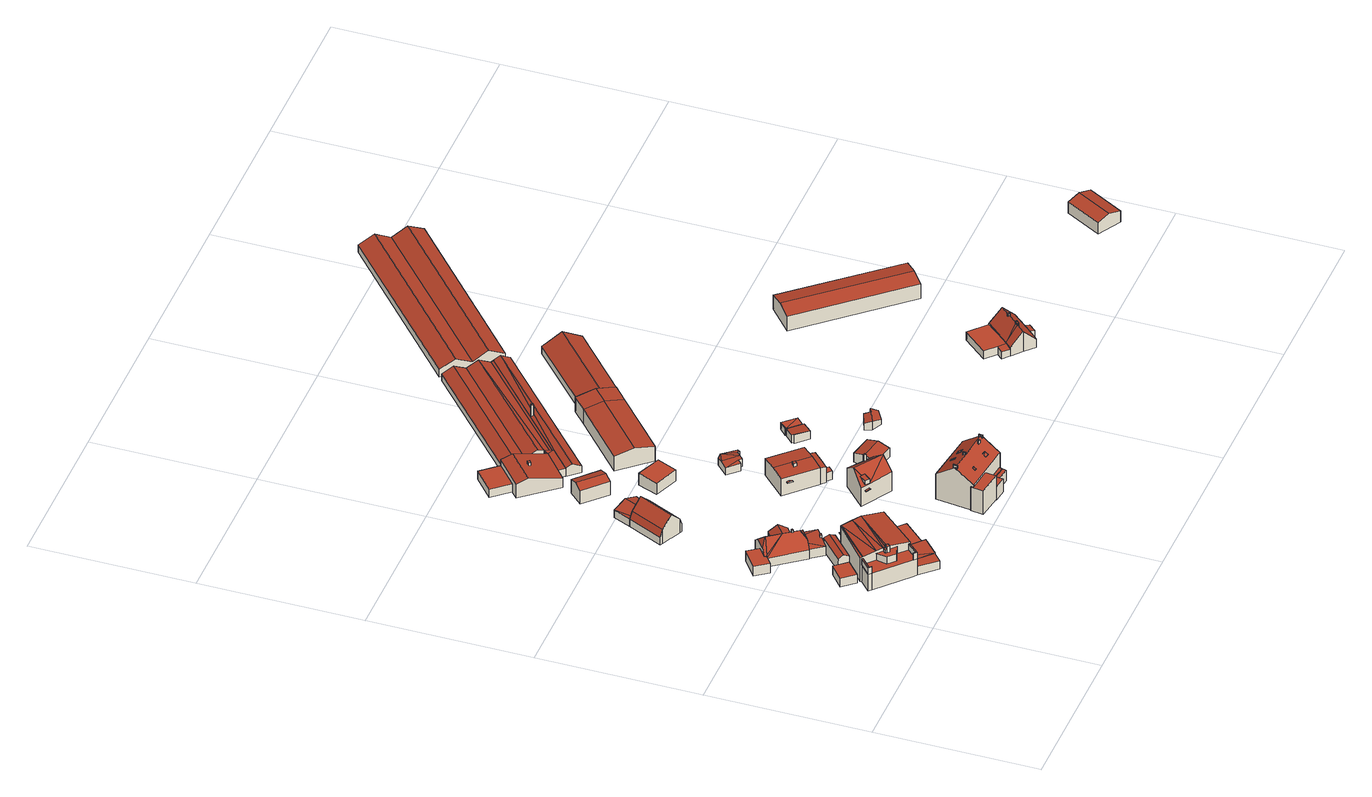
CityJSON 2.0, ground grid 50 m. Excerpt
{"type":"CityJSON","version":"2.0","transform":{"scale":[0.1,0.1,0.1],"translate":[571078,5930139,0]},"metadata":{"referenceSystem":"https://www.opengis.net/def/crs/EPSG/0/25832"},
"CityObjects":{
"building1":{"type":"Building","attributes":{"Grundfläche 2D":"30.211122","Grundhöhe NN":"3.383"},"geometry":[{"type":"Solid","lod":"3","boundaries":[[[[0,1,2,3]],[[4,5,3,2]],[[5,6,0,3]],[[6,7,1,0]],[[7,4,2,1]],[[7,6,5,4]]]],"semantics":{"surfaces":[{"type":"RoofSurface"},{"type":"WallSurface"},{"type":"GroundSurface"}],"values":[[0,1,1,1,1,2]]}}]},
"building2":{"type":"Building","attributes":{"Grundfläche 2D":"186.663822","Grundhöhe NN":"4.554"},"children":["building2-1","building2-2"],"geometry":[{"type":"Solid","lod":"3","boundaries":[[[[8,9,10,11,12,13]],[[14,11,10,15]],[[16,17,18]],[[19,20,21,18,17,22,23,24,23]],[[20,25,26,27]],[[20,19,25]],[[28,29,30,31,32]],[[33,34,35,29,28,36]],[[37,35,34]],[[38,39,40,41]],[[40,17,41]],[[42,43,44,19,23,13,12,11]],[[17,40,8,13,23,22]],[[45,46,43]],[[46,44,43]],[[47,48,25,44]],[[25,19,44]],[[41,17,16]],[[49,47,44,46]],[[50,51,26,52,53,54,55,56,57,58]],[[15,10,9]],[[9,8,40]],[[43,15,9,40]],[[43,42,14,15]],[[14,42,11]],[[28,32,59,60]],[[34,33,36,28,60,61]],[[37,34,61,62]],[[31,30,29,35,41,16,18,21,63,59,32]],[[64,39,38,41,35,37,62]],[[45,43,40,39,64,65]],[[55,54,53,48,47,49,46,45,65,66,56]],[[48,53,52,25]],[[52,26,25]],[[21,20,67,63]],[[20,27,68,67]],[[27,26,51]],[[50,69,68,27,51]],[[57,56,66,70]],[[58,57,70,71]],[[50,58,71,69]],[[60,59,63,67,68,69,71,70,66,65,64,62,61]]]],"semantics":{"surfaces":[{"type":"RoofSurface"},{"type":"WallSurface"},{"type":"GroundSurface"}],"values":[[0,0,0,0,0,0,0,0,0,0,0,0,0,0,0,0,0,0,0,0,1,1,1,1,1,1,1,1,1,1,1,1,1,1,1,1,1,1,1,1,1,2]]}}]},
"building2-1":{"type":"BuildingInstallation","parents":["building2"],"geometry":[{"type":"MultiSurface","lod":"3","boundaries":[[[72,73,74,75,76,77,78,79]],[[80,81,82,77,76,75]],[[74,73,83,23]],[[75,74,23,80]],[[82,24,78,77]],[[22,84,72,79,78,24]],[[73,72,84,83]]],"semantics":{"surfaces":[{"type":"RoofSurface"},{"type":"WallSurface"}],"values":[0,1,1,1,1,1,1]}}]},
"building2-2":{"type":"BuildingInstallation","parents":["building2"],"geometry":[{"type":"MultiSurface","lod":"3","boundaries":[[[85,86,87,88]],[[88,87,33,89]],[[85,88,89,90]],[[86,85,90,36]],[[87,86,36,33]]],"semantics":{"surfaces":[{"type":"RoofSurface"},{"type":"WallSurface"}],"values":[0,1,1,1,1]}}]},
"building3":{"type":"Building","attributes":{"Grundfläche 2D":"320.739220","Grundhöhe NN":"3.126"},"children":["building3-1","building3-2","building3-3","building3-4","building3-5","building3-6"],"geometry":[{"type":"MultiSurface","lod":"3","boundaries":[[[91,92,93,94,95,96,97,98,99]],[[100,101,102,103,104,105,106,107,108,109,110,111,112]],[[113,114,115,116,117,118]],[[119,120,114]],[[120,121,114]],[[121,115,114]],[[122,123,119]],[[123,120,119]],[[124,125,122]],[[125,123,122]],[[126,127,125,124]],[[128,129,130,131]],[[97,96,108,107]],[[107,106,98,97]],[[99,98,106,105]],[[132,113,118,133,134,135]],[[134,136,124,122,119,114,113,132,135]],[[126,124,136,137]],[[123,125,127,126,137,138,110,109,108,96,95,139,140,91,99,105,104,103,141,133,118,117,116,115,121,120]],[[142,112,111,110,138,143]],[[100,112,142,144]],[[145,128,102,101,100,144,146]],[[141,103,102,128,131,147]],[[131,130,148,147]],[[129,128,145,149]],[[130,129,149,148]],[[142,143,138,137,136,134,133,141,147,148,149,145,146,144]]],"semantics":{"surfaces":[{"type":"RoofSurface"},{"type":"WallSurface"},{"type":"GroundSurface"}],"values":[0,0,0,0,0,0,0,0,0,0,0,0,1,1,1,1,1,1,1,1,1,1,1,1,1,1,2]}}]},
"building3-1":{"type":"BuildingInstallation","parents":["building3"],"geometry":[{"type":"MultiSurface","lod":"3","boundaries":[[[150,151,152,153,154]],[[150,116,91,140,139,121,152,151]],[[121,155,153,152]],[[92,154,153,155,93]],[[91,116,150,154,92]]],"semantics":{"surfaces":[{"type":"RoofSurface"},{"type":"WallSurface"}],"values":[0,1,1,1,1]}}]},
"building3-2":{"type":"BuildingInstallation","parents":["building3"],"geometry":[{"type":"MultiSurface","lod":"3","boundaries":[[[156,157,158,159,160,161,162,163]],[[110,111,112,160,159,158]],[[112,100,161,160]],[[100,164,162,161]],[[163,162,164,165]],[[165,166,109,157,156,163]],[[110,158,157,109]]],"semantics":{"surfaces":[{"type":"RoofSurface"},{"type":"WallSurface"}],"values":[0,1,1,1,1,1,1]}}]},
"building3-3":{"type":"BuildingInstallation","parents":["building3"],"geometry":[{"type":"MultiSurface","lod":"3","boundaries":[[[167,168,169,170,171,172,173]],[[104,168,167,103]],[[174,170,169,168,104,175]],[[171,170,174,176]],[[176,101,172,171]],[[101,102,173,172]],[[102,103,167,173]]],"semantics":{"surfaces":[{"type":"RoofSurface"},{"type":"WallSurface"}],"values":[0,1,1,1,1,1,1]}}]},
"building3-4":{"type":"BuildingInstallation","parents":["building3"],"geometry":[{"type":"MultiSurface","lod":"3","boundaries":[[[177,178,155,121]],[[177,121,139,95,120]],[[94,178,177,120,95]],[[155,178,94,93]]],"semantics":{"surfaces":[{"type":"RoofSurface"},{"type":"WallSurface"}],"values":[0,1,1,1]}}]},
"building3-5":{"type":"BuildingInstallation","parents":["building3"],"geometry":[{"type":"MultiSurface","lod":"3","boundaries":[[[179,180,181,182]],[[183,184,182,181]],[[184,185,179,182]],[[185,186,180,179]],[[186,183,181,180]],[[186,185,184,183]]],"semantics":{"surfaces":[{"type":"RoofSurface"},{"type":"WallSurface"},{"type":"OuterCeilingSurface"}],"values":[0,1,1,1,1,2]}}]},
"building3-6":{"type":"BuildingInstallation","parents":["building3"],"geometry":[{"type":"MultiSurface","lod":"3","boundaries":[[[187,188,189,190,132,191]],[[192,193,188,187]],[[194,135,132,190]],[[135,195,191,132]],[[195,192,187,191]],[[193,196,189,188]],[[196,194,190,189]],[[194,196,193,192,195,135]]],"semantics":{"surfaces":[{"type":"RoofSurface"},{"type":"WallSurface"},{"type":"OuterCeilingSurface"}],"values":[0,1,1,1,1,1,1,2]}}]},
"building4":{"type":"Building","attributes":{"Grundfläche 2D":"35.109425","Grundhöhe NN":"3.383"},"geometry":[{"type":"Solid","lod":"3","boundaries":[[[[197,198,199,200]],[[201,198,197,202]],[[200,199,203,204]],[[202,197,200,204,205]],[[201,202,205,206]],[[203,199,198,201,206]],[[204,203,206,205]]]],"semantics":{"surfaces":[{"type":"RoofSurface"},{"type":"WallSurface"},{"type":"GroundSurface"}],"values":[[0,0,1,1,1,1,2]]}}]},
"building5":{"type":"Building","attributes":{"Grundfläche 2D":"101.619109","Grundhöhe NN":"3.622"},"geometry":[{"type":"Solid","lod":"3","boundaries":[[[[207,208,209,210]],[[131,211,212,213]],[[214,215,216,212,211,217]],[[210,209,218,219]],[[207,210,219,220]],[[208,207,220,221]],[[216,208,221,222,212]],[[213,212,222,223]],[[131,213,223,224]],[[225,217,211,131,224,226]],[[214,217,225,227]],[[209,208,216,215,214,227,218]],[[221,220,219,218,227,225,226,224,223,222]]]],"semantics":{"surfaces":[{"type":"RoofSurface"},{"type":"WallSurface"},{"type":"GroundSurface"}],"values":[[0,0,0,1,1,1,1,1,1,1,1,1,2]]}}]},
"building6":{"type":"Building","attributes":{"Grundfläche 2D":"102.504209","Grundhöhe NN":"1.448"},"geometry":[{"type":"Solid","lod":"3","boundaries":[[[[228,229,230,231,232,233]],[[230,234,235,236,231]],[[237,235,234,238]],[[239,240,228,233]],[[229,228,241,242]],[[230,229,242]],[[234,230,242,243]],[[244,245,233,232,231,236,235,246,247]],[[238,234,243,248]],[[237,238,248,249]],[[235,237,249,246]],[[239,233,245,250]],[[240,239,250,251]],[[228,240,251,241]],[[247,246,249,248,243,242,241,251,250,245,244]]]],"semantics":{"surfaces":[{"type":"RoofSurface"},{"type":"WallSurface"},{"type":"GroundSurface"}],"values":[[0,0,0,0,1,1,1,1,1,1,1,1,1,1,2]]}}]},
"building7":{"type":"Building","attributes":{"Grundfläche 2D":"52.151478","Grundhöhe NN":"1.359"},"geometry":[{"type":"Solid","lod":"3","boundaries":[[[[252,238,253]],[[254,252,253,255]],[[256,254,255,257]],[[256,257,258]],[[255,253,238,248,242]],[[258,257,255,242,251]],[[256,258,251,259]],[[252,254,256,259,260]],[[238,252,260,248]],[[251,242,248,260,259]]]],"semantics":{"surfaces":[{"type":"RoofSurface"},{"type":"WallSurface"},{"type":"GroundSurface"}],"values":[[0,0,0,0,1,1,1,1,1,2]]}}]},
"building8":{"type":"Building","attributes":{"Grundfläche 2D":"54.422962","Grundhöhe NN":"0.859"},"geometry":[{"type":"Solid","lod":"3","boundaries":[[[[261,262,263,264]],[[265,261,264,266]],[[266,264,263,267,268]],[[265,266,268,269]],[[262,261,265,269,270]],[[263,262,270,267]],[[268,267,270,269]]]],"semantics":{"surfaces":[{"type":"RoofSurface"},{"type":"WallSurface"},{"type":"GroundSurface"}],"values":[[0,0,1,1,1,1,2]]}}]},
"building9":{"type":"Building","attributes":{"Grundfläche 2D":"249.246069","Grundhöhe NN":"4.424"},"children":["building9-1","building9-2","building9-3","building9-4","building9-5","building9-6","building9-7","building9-8","building9-9"],"geometry":[{"type":"Solid","lod":"3","boundaries":[[[[271,272,273]],[[274,275,271,273]],[[271,275,274,276,277,278,279,280,281,282]],[[279,278,283,284,285,286,287,288,289,290,273,272,271,282,281,280]],[[291,292,293,294,295,296]],[[297,298,299,300,301]],[[302,303,304,305,306,307]],[[308,309,310,311,312]],[[311,313,314,276,274,273,290,289,315,316,308,312]],[[277,276,314,317]],[[304,284,283,278,277,317,318,305]],[[298,297,293,292,291,296,319,315,289,288,287,286,285,284,304,303]],[[300,299,320,321]],[[301,300,321,322]],[[293,297,301,322,323,294]],[[306,305,318,324]],[[307,306,324,325]],[[302,307,325,320,299]],[[302,299,298,303]],[[295,294,323,326]],[[296,295,326,319]],[[309,308,316,327]],[[310,309,327,328]],[[311,310,328,313]],[[324,318,317,314,313,328,327,316,315,319,326,323,322,321,320,325]]]],"semantics":{"surfaces":[{"type":"RoofSurface"},{"type":"WallSurface"},{"type":"GroundSurface"}],"values":[[0,0,0,0,0,0,0,0,1,1,1,1,1,1,1,1,1,1,1,1,1,1,1,1,2]]}}]},
"building9-1":{"type":"BuildingInstallation","parents":["building9"],"geometry":[{"type":"MultiSurface","lod":"3","boundaries":[[[329,330,331,332]],[[332,331,333,334]],[[329,332,334,335]],[[330,329,335,336]],[[331,330,336,333]]],"semantics":{"surfaces":[{"type":"RoofSurface"},{"type":"WallSurface"}],"values":[0,1,1,1,1]}}]},
"building9-2":{"type":"BuildingInstallation","parents":["building9"],"geometry":[{"type":"MultiSurface","lod":"3","boundaries":[[[337,338,339,340]],[[338,337,341,342]],[[337,340,343,341]],[[340,339,344,343]],[[339,338,342,344]]],"semantics":{"surfaces":[{"type":"RoofSurface"},{"type":"WallSurface"}],"values":[0,1,1,1,1]}}]},
"building9-3":{"type":"BuildingInstallation","parents":["building9"],"geometry":[{"type":"MultiSurface","lod":"3","boundaries":[[[345,346,347,348,349]],[[350,351,345,349]],[[352,353,347,346,345,351,279]],[[353,354,348,347]],[[354,280,350,349,348]]],"semantics":{"surfaces":[{"type":"RoofSurface"},{"type":"WallSurface"}],"values":[0,1,1,1,1]}}]},
"building9-4":{"type":"BuildingInstallation","parents":["building9"],"geometry":[{"type":"MultiSurface","lod":"3","boundaries":[[[355,356,357,358,359,360,361,362]],[[363,364,275,359,358,357]],[[360,359,275,365]],[[361,360,365,366]],[[362,361,366,271]],[[362,271,272,355]],[[272,367,356,355]],[[367,363,357,356]]],"semantics":{"surfaces":[{"type":"RoofSurface"},{"type":"WallSurface"}],"values":[0,1,1,1,1,1,1,1]}}]},
"building9-5":{"type":"BuildingInstallation","parents":["building9"],"geometry":[{"type":"MultiSurface","lod":"3","boundaries":[[[368,369,370]],[[371,368,370,372]],[[368,369,368,371,373,374]],[[370,369,368,375]],[[372,370,375,376]],[[371,372,376,373]]],"semantics":{"surfaces":[{"type":"RoofSurface"},{"type":"WallSurface"}],"values":[0,0,1,1,1,1]}}]},
"building9-6":{"type":"BuildingInstallation","parents":["building9"],"geometry":[{"type":"MultiSurface","lod":"3","boundaries":[[[377,378,379,380,381,382,383,384]],[[385,386,377,384]],[[382,381,387,385,384,383]],[[380,379,378,377,386,388]],[[381,380,388,387]]],"semantics":{"surfaces":[{"type":"RoofSurface"},{"type":"WallSurface"}],"values":[0,1,1,1,1]}}]},
"building9-7":{"type":"BuildingInstallation","parents":["building9"],"geometry":[{"type":"MultiSurface","lod":"3","boundaries":[[[389,390,391,392]],[[393,394,392,391]],[[389,392,394,395]],[[395,396,390,389]],[[391,390,396,393]]],"semantics":{"surfaces":[{"type":"RoofSurface"},{"type":"WallSurface"}],"values":[0,1,1,1,1]}}]},
"building9-8":{"type":"BuildingInstallation","parents":["building9"],"geometry":[{"type":"MultiSurface","lod":"3","boundaries":[[[397,398,399,400]],[[400,399,401,402]],[[397,400,402,403]],[[398,397,403,404]],[[399,398,404,401]]],"semantics":{"surfaces":[{"type":"RoofSurface"},{"type":"WallSurface"}],"values":[0,1,1,1,1]}}]},
"building9-9":{"type":"BuildingInstallation","parents":["building9"],"geometry":[{"type":"MultiSurface","lod":"3","boundaries":[[[405,406,407,408]],[[292,407,406,291]],[[406,405,409,291]],[[408,407,292,410]],[[405,408,410,409]]],"semantics":{"surfaces":[{"type":"RoofSurface"},{"type":"WallSurface"}],"values":[0,1,1,1,1]}}]},
"building10":{"type":"Building","attributes":{"Grundfläche 2D":"92.363934","Grundhöhe NN":"2.456"},"children":["building10-1","building10-2","building10-3"],"geometry":[{"type":"Solid","lod":"3","boundaries":[[[[411,412,413]],[[412,414,413]],[[415,411,416,417,418]],[[412,411,415,418,417,419]],[[419,417,420,412]],[[416,411,413,421,422]],[[417,416,422,423,420]],[[414,412,420,423,424]],[[413,414,424,421]],[[422,421,424,423]]]],"semantics":{"surfaces":[{"type":"RoofSurface"},{"type":"WallSurface"},{"type":"GroundSurface"}],"values":[[0,0,0,0,0,1,1,1,1,2]]}}]},
"building10-1":{"type":"BuildingInstallation","parents":["building10"],"geometry":[{"type":"MultiSurface","lod":"3","boundaries":[[[425,426,427,428]],[[428,427,429,430]],[[425,428,430,431]],[[426,425,431,432]],[[427,426,432,429]]],"semantics":{"surfaces":[{"type":"RoofSurface"},{"type":"WallSurface"}],"values":[0,1,1,1,1]}}]},
"building10-2":{"type":"BuildingInstallation","parents":["building10"],"geometry":[{"type":"MultiSurface","lod":"3","boundaries":[[[433,434,435,436,437]],[[415,435,434,438]],[[439,436,435]],[[439,418,419,433,437,436]],[[419,438,434,433]]],"semantics":{"surfaces":[{"type":"RoofSurface"},{"type":"WallSurface"}],"values":[0,1,1,1,1]}}]},
"building10-3":{"type":"BuildingInstallation","parents":["building10"],"geometry":[{"type":"MultiSurface","lod":"3","boundaries":[[[440,441,442,443]],[[444,445,443,442]],[[445,446,440,443]],[[446,447,441,440]],[[447,444,442,441]],[[447,446,445,444]]],"semantics":{"surfaces":[{"type":"RoofSurface"},{"type":"WallSurface"},{"type":"OuterCeilingSurface"}],"values":[0,1,1,1,1,2]}}]},
"building11":{"type":"Building","attributes":{"Grundfläche 2D":"52.961051","Grundhöhe NN":"0.780"},"geometry":[{"type":"Solid","lod":"3","boundaries":[[[[448,449,450,451]],[[452,453,451,450]],[[453,454,448,451]],[[454,455,449,448]],[[455,452,450,449]],[[455,454,453,452]]]],"semantics":{"surfaces":[{"type":"RoofSurface"},{"type":"WallSurface"},{"type":"GroundSurface"}],"values":[[0,1,1,1,1,2]]}}]},
"building12":{"type":"Building","attributes":{"Grundfläche 2D":"253.826333","Grundhöhe NN":"0.746"},"children":["building12-1"],"geometry":[{"type":"Solid","lod":"3","boundaries":[[[[456,457,458,459,460]],[[459,458,461,462,463]],[[464,465,466,467]],[[468,469,470]],[[471,472,470,473]],[[468,470,472]],[[474,457,456,460,467,466,475]],[[461,458,457,474,476]],[[470,463,462,461,476,477,473]],[[478,467,460,459,463,470,469,479]],[[464,467,478,480]],[[465,464,480,481]],[[466,465,481,475]],[[471,473,477,482]],[[472,471,482,483]],[[468,472,483,484]],[[469,468,484,479]],[[481,480,478,479,484,483,482,477,476,474,475]]]],"semantics":{"surfaces":[{"type":"RoofSurface"},{"type":"WallSurface"},{"type":"GroundSurface"}],"values":[[0,0,0,0,0,0,1,1,1,1,1,1,1,1,1,1,1,2]]}}]},
"building12-1":{"type":"BuildingInstallation","parents":["building12"],"geometry":[{"type":"MultiSurface","lod":"3","boundaries":[[[485,486,487,488]],[[488,487,489,490]],[[485,488,490,491]],[[486,485,491,492]],[[487,486,492,489]]],"semantics":{"surfaces":[{"type":"RoofSurface"},{"type":"WallSurface"}],"values":[0,1,1,1,1]}}]},
"building13":{"type":"Building","attributes":{"Grundfläche 2D":"143.052834","Grundhöhe NN":"1.464"},"children":["building13-1","building13-2"],"geometry":[{"type":"Solid","lod":"3","boundaries":[[[[493,494,495,496]],[[497,495,494,498]],[[499,500,501,502,503,504,505]],[[506,507,508,509]],[[498,494,493,510,511]],[[497,498,511,512]],[[499,505,513,514,496,495,497,512,515,500]],[[493,496,514,510]],[[501,500,515,516]],[[517,518,504,503,502,501,516,519,509,508]],[[505,504,518,513]],[[506,509,519,520]],[[507,506,520,521]],[[508,507,521,517]],[[513,518,517,521,520,519,516,515,512,511,510,514]]]],"semantics":{"surfaces":[{"type":"RoofSurface"},{"type":"WallSurface"},{"type":"GroundSurface"}],"values":[[0,0,0,0,1,1,1,1,1,1,1,1,1,1,2]]}}]},
"building13-1":{"type":"BuildingInstallation","parents":["building13"],"geometry":[{"type":"MultiSurface","lod":"3","boundaries":[[[522,523,524,525]],[[525,524,526,527]],[[522,525,527,528]],[[523,522,528,529]],[[524,523,529,526]]],"semantics":{"surfaces":[{"type":"RoofSurface"},{"type":"WallSurface"}],"values":[0,1,1,1,1]}}]},
"building13-2":{"type":"BuildingInstallation","parents":["building13"],"geometry":[{"type":"MultiSurface","lod":"3","boundaries":[[[530,531,532,533]],[[532,534,535,533]],[[534,532,531,536,537]],[[535,534,537,538]],[[530,533,535,538,539]],[[539,536,531,530]],[[537,536,539,538]]],"semantics":{"surfaces":[{"type":"RoofSurface"},{"type":"WallSurface"},{"type":"OuterCeilingSurface"}],"values":[0,0,1,1,1,1,2]}}]},
"building14":{"type":"Building","attributes":{"Grundfläche 2D":"35.982403","Grundhöhe NN":"0.821"},"geometry":[{"type":"Solid","lod":"3","boundaries":[[[[540,541,542]],[[543,541,540]],[[544,541,543]],[[545,541,544]],[[546,547,543,540,548]],[[546,548,549]],[[545,544,550]],[[542,541,551,552]],[[548,540,542,552,553]],[[549,548,553,554]],[[546,549,554,555]],[[547,546,555,556]],[[544,543,547,556,557]],[[550,544,557,558]],[[541,545,559,551]],[[545,550,558,559]],[[557,556,555,554,553,552,551,559,558]]]],"semantics":{"surfaces":[{"type":"RoofSurface"},{"type":"WallSurface"},{"type":"GroundSurface"}],"values":[[0,0,0,0,0,0,0,1,1,1,1,1,1,1,1,1,2]]}}]},
"building15":{"type":"Building","attributes":{"Grundfläche 2D":"53.218225","Grundhöhe NN":"2.288"},"geometry":[{"type":"Solid","lod":"3","boundaries":[[[[560,561,562,563]],[[564,561,560,565]],[[563,562,566,567]],[[565,560,563,567,568]],[[564,565,568,569]],[[566,562,561,564,569]],[[568,567,566,569]]]],"semantics":{"surfaces":[{"type":"RoofSurface"},{"type":"WallSurface"},{"type":"GroundSurface"}],"values":[[0,0,1,1,1,1,2]]}}]},
"building16":{"type":"Building","attributes":{"Grundfläche 2D":"22.329823","Grundhöhe NN":"1.143"},"geometry":[{"type":"Solid","lod":"3","boundaries":[[[[570,571,572]],[[573,574,575]],[[576,577,572,571,574,573,578,579]],[[574,571,580,581]],[[575,574,581,582]],[[573,575,582,583]],[[578,573,583,584]],[[579,578,584,585]],[[577,576,579,585,586]],[[572,577,586,587]],[[588,570,572,587]],[[571,570,588,580]],[[581,580,588,587,586,585,584,583,582]]]],"semantics":{"surfaces":[{"type":"RoofSurface"},{"type":"WallSurface"},{"type":"GroundSurface"}],"values":[[0,0,0,1,1,1,1,1,1,1,1,1,2]]}}]},
"building17":{"type":"Building","attributes":{"Grundfläche 2D":"15.427002","Grundhöhe NN":"1.003"},"geometry":[{"type":"Solid","lod":"3","boundaries":[[[[589,590,591]],[[589,591,592]],[[589,592,593]],[[591,590,594,595]],[[592,591,595,596]],[[593,592,596,597]],[[590,589,593,597,594]],[[595,594,597,596]]]],"semantics":{"surfaces":[{"type":"RoofSurface"},{"type":"WallSurface"},{"type":"GroundSurface"}],"values":[[0,0,0,1,1,1,1,2]]}}]},
"building18":{"type":"Building","attributes":{"Grundfläche 2D":"679.425300","Grundhöhe NN":"0.472"},"geometry":[{"type":"Solid","lod":"3","boundaries":[[[[598,599,600,601]],[[601,602,603,604]],[[601,604,605,606,598]],[[607,608,609,602]],[[609,603,602]],[[610,611,608,607]],[[612,613,611,610]],[[599,598,614,615]],[[600,599,615,616]],[[612,610,607,602,601,600,616,617]],[[613,612,617,618]],[[619,605,604,603,609,608,611,613,618,620]],[[598,606,605,619,614]],[[619,620,618,617,616,615,614]]]],"semantics":{"surfaces":[{"type":"RoofSurface"},{"type":"WallSurface"},{"type":"GroundSurface"}],"values":[[0,0,0,0,0,0,0,1,1,1,1,1,1,2]]}}]},
"building19":{"type":"Building","attributes":{"Grundfläche 2D":"269.269418","Grundhöhe NN":"0.512"},"children":["building19-1"],"geometry":[{"type":"Solid","lod":"3","boundaries":[[[[621,622,623,624]],[[599,598,606,605,472,624,600]],[[471,621,624,472]],[[600,624,623,625,616]],[[599,600,616,615]],[[598,599,615,614]],[[619,605,606,598,614,626]],[[472,605,619,627]],[[471,472,627,628]],[[622,621,471,628,629]],[[623,622,629,625]],[[614,615,616,625,629,628,627,619,626]]]],"semantics":{"surfaces":[{"type":"RoofSurface"},{"type":"WallSurface"},{"type":"GroundSurface"}],"values":[[0,0,0,1,1,1,1,1,1,1,1,2]]}}]},
"building19-1":{"type":"BuildingInstallation","parents":["building19"],"geometry":[{"type":"MultiSurface","lod":"3","boundaries":[[[630,631,632,633]],[[633,632,634,635]],[[630,633,635,636]],[[631,630,636,637]],[[632,631,637,634]]],"semantics":{"surfaces":[{"type":"RoofSurface"},{"type":"WallSurface"}],"values":[0,1,1,1,1]}}]},
"building20":{"type":"Building","attributes":{"Grundfläche 2D":"21.319485","Grundhöhe NN":"1.917"},"geometry":[{"type":"Solid","lod":"3","boundaries":[[[[638,639,640,641,642,643]],[[644,638,643,645]],[[643,642,646,647]],[[645,643,647,648]],[[644,645,648,649]],[[639,638,644,649,650]],[[640,639,650,651]],[[641,640,651,652]],[[642,641,652,646]],[[650,649,648,647,646,652,651]]]],"semantics":{"surfaces":[{"type":"RoofSurface"},{"type":"WallSurface"},{"type":"GroundSurface"}],"values":[[0,0,1,1,1,1,1,1,1,2]]}}]},
"building21":{"type":"Building","attributes":{"Grundfläche 2D":"692.567815","Grundhöhe NN":"0.209"},"geometry":[{"type":"Solid","lod":"3","boundaries":[[[[653,654,655,656]],[[657,658,659,655,654]],[[660,661,662,663]],[[664,661,660,665]],[[666,665,660,667,668]],[[660,663,669,667]],[[658,657,670,671]],[[659,658,671,672]],[[656,655,659,672,673]],[[653,656,673,674]],[[663,662,675,676]],[[664,665,677,678]],[[675,662,661,664,678]],[[663,676,670,657,669]],[[674,679,666,668,667,669,657,654,653]],[[665,666,679,677]],[[677,679,674,673,672,671,670,676,675,678]]]],"semantics":{"surfaces":[{"type":"RoofSurface"},{"type":"WallSurface"},{"type":"GroundSurface"}],"values":[[0,0,0,0,0,0,1,1,1,1,1,1,1,1,1,1,2]]}}]},
"building22":{"type":"Building","attributes":{"Grundfläche 2D":"184.974422","Grundhöhe NN":"1.348"},"children":["building22-1","building22-2"],"geometry":[{"type":"Solid","lod":"3","boundaries":[[[[680,681,682,683,684,685,686]],[[681,687,688,689,690]],[[681,690,682]],[[691,692,693,694,685,684,683,682,695,690,689]],[[682,690,696]],[[690,695,696]],[[682,696,695]],[[697,698,693,692]],[[699,700,701,702,703]],[[704,705,699,703]],[[705,706,707,688,687,681,680,686,708,709,700,699]],[[689,688,707,710]],[[691,689,710,711]],[[693,712,713,694,693,692,691,711,714,692]],[[708,686,685,694,713]],[[697,692,714,715]],[[698,697,715,716]],[[693,698,716,712]],[[701,700,709,717]],[[702,701,717,718]],[[702,718,719,703]],[[704,703,719,720]],[[705,704,720,706]],[[716,715,714,711,710,707,706,720,719,718,717,709,708,713,712]]]],"semantics":{"surfaces":[{"type":"RoofSurface"},{"type":"WallSurface"},{"type":"GroundSurface"}],"values":[[0,0,0,0,0,0,0,0,0,0,1,1,1,1,1,1,1,1,1,1,1,1,1,2]]}}]},
"building22-1":{"type":"BuildingInstallation","parents":["building22"],"geometry":[{"type":"MultiSurface","lod":"3","boundaries":[[[721,722,723,724,725,726]],[[727,722,721,728]],[[727,684,729,724,723,722]],[[730,725,724,729]],[[730,683,728,721,726,725]]],"semantics":{"surfaces":[{"type":"RoofSurface"},{"type":"WallSurface"}],"values":[0,1,1,1,1]}}]},
"building22-2":{"type":"BuildingInstallation","parents":["building22"],"geometry":[{"type":"MultiSurface","lod":"3","boundaries":[[[731,732,733,734,735,736,737,738]],[[739,740,741,734,733,732]],[[741,682,735,734]],[[736,735,682,742]],[[737,736,742,743]],[[696,738,737,743,690]],[[731,738,696,695]],[[695,739,732,731]]],"semantics":{"surfaces":[{"type":"RoofSurface"},{"type":"WallSurface"}],"values":[0,1,1,1,1,1,1,1]}}]},
"building23":{"type":"Building","attributes":{"Grundfläche 2D":"1205.075117","Grundhöhe NN":"0.254"},"geometry":[{"type":"Solid","lod":"3","boundaries":[[[[744,745,746,747]],[[748,744,747,749]],[[750,748,749,751]],[[752,750,751,753]],[[753,751,749,747,746,754,755]],[[752,753,755,756]],[[745,744,748,750,752,756,757]],[[746,745,757,754]],[[755,754,757,756]]]],"semantics":{"surfaces":[{"type":"RoofSurface"},{"type":"WallSurface"},{"type":"GroundSurface"}],"values":[[0,0,0,0,1,1,1,1,2]]}}]},
"building24":{"type":"Building","attributes":{"Grundfläche 2D":"417.646059","Grundhöhe NN":"0.938"},"geometry":[{"type":"Solid","lod":"3","boundaries":[[[[758,759,760,761]],[[762,758,761,763]],[[763,761,760,764,765]],[[762,763,765,766]],[[759,758,762,766,767]],[[760,759,767,764]],[[765,764,767,766]]]],"semantics":{"surfaces":[{"type":"RoofSurface"},{"type":"WallSurface"},{"type":"GroundSurface"}],"values":[[0,0,1,1,1,1,2]]}}]},
"building25":{"type":"Building","attributes":{"Grundfläche 2D":"105.581174","Grundhöhe NN":"0.452"},"geometry":[{"type":"Solid","lod":"3","boundaries":[[[[768,769,770,771]],[[772,769,768,773]],[[771,770,774,775]],[[773,768,771,775,776]],[[772,773,776,777]],[[774,770,769,772,777]],[[776,775,774,777]]]],"semantics":{"surfaces":[{"type":"RoofSurface"},{"type":"WallSurface"},{"type":"GroundSurface"}],"values":[[0,0,1,1,1,1,2]]}}]}
},
"vertices":[
[131,295,64],[100,332,64],[53,293,64],[85,255,64],[53,293,34],[85,255,34],[131,295,34],[100,332,34],
[158,479,99],[177,493,99],[160,516,118],[126,490,118],[127,489,117],[154,480,102],[126,526,99],[143,538,99],[148,426,102],[154,448,119],[147,425,100],[124,489,119],[56,510,76],[129,412,77],[142,465,119],[140,468,119],[140,465,118],[60,513,81],[58,512,79],[56,511,76],[159,374,78],[150,428,83],[148,426,83],[147,425,82],[130,413,78],[200,403,78],[225,421,78],[179,449,83],[193,398,78],[196,461,78],[196,461,80],[199,463,77],[177,493,77],[179,449,102],[126,526,97],[143,538,77],[95,530,119],[121,569,77],[102,555,98],[69,529,98],[56,519,81],[70,530,98],[32,493,79],[56,511,79],[60,513,79],[56,519,79],[69,529,79],[70,530,79],[87,544,79],[63,577,79],[4,533,79],[130,413,46],[159,374,46],[225,421,46],[196,461,46],[129,412,46],[199,463,46],[121,569,46],[87,544,46],[56,510,46],[56,511,46],[32,493,46],[63,577,46],[4,533,46],
[145,468,125],[143,470,125],[140,468,125],[138,467,125],[139,466,125],[140,464,125],[140,465,125],[142,465,125],[138,467,118],[139,466,118],[140,464,118],[143,470,116],[145,468,116],
[190,401,86],[193,398,86],[200,403,86],[197,406,86],[197,406,79],[190,401,79],
[162,191,113],[154,183,113],[148,188,113],[143,193,113],[151,201,113],[135,216,113],[128,183,113],[151,162,113],[183,172,113],[74,207,89],[170,118,89],[179,111,89],[211,146,89],[209,148,89],[183,172,89],[151,162,89],[128,183,89],[135,216,89],[104,245,89],[101,247,89],[68,218,89],[65,215,89],[318,259,114],[265,307,126],[160,193,126],[162,191,125],[211,146,115],[214,144,114],[244,326,121],[151,201,124],[156,197,125],[218,349,115],[135,216,121],[216,351,114],[104,245,115],[99,250,114],[101,247,115],[179,111,61],[227,61,60],[249,84,64],[197,131,65],[318,259,86],[214,144,31],[318,259,31],[318,259,84],[216,351,31],[99,250,31],[101,247,31],[156,197,113],[160,193,113],[211,146,31],[65,215,31],[68,218,31],[74,207,31],[179,111,31],[170,118,31],[197,131,31],[249,84,31],[227,61,31],
[162,191,133],[160,193,133],[156,197,133],[148,188,133],[154,183,133],[148,188,125],
[103,245,112],[104,245,112],[101,247,112],[68,218,112],[65,215,112],[74,207,112],[76,209,112],[70,215,112],[76,209,89],[70,215,89],[103,245,89],
[211,146,112],[209,148,112],[195,133,112],[178,115,112],[172,120,112],[170,118,112],[179,111,112],[178,115,89],[195,133,89],[172,120,89],
[151,201,125],[143,193,125],
[227,359,82],[218,349,82],[244,326,82],[252,336,82],[244,326,80],[252,336,80],[227,359,80],[218,349,80],
[320,247,86],[332,262,86],[295,294,86],[288,286,86],[312,252,86],[320,247,84],[332,262,84],[288,286,84],[312,252,84],[295,294,84],
[205,379,86],[130,311,86],[141,298,78],[216,367,78],[118,323,78],[193,392,78],[141,298,34],[216,367,34],[193,392,34],[118,323,34],
[306,245,63],[241,174,63],[286,133,63],[351,204,63],[249,84,65],[214,144,66],[211,146,66],[293,127,69],[286,133,69],[241,174,69],[249,83,65],[286,133,36],[351,204,36],[306,245,36],[241,174,36],[214,144,36],[211,146,36],[197,131,36],[249,83,36],[249,84,36],[293,127,36],
[207,914,63],[177,928,95],[177,928,96],[126,820,96],[128,819,94],[157,805,63],[147,942,63],[96,834,63],[113,826,82],[87,838,41],[137,946,41],[165,802,41],[215,910,41],[207,914,14],[177,928,14],[147,942,14],[128,819,14],[157,805,14],[96,834,14],[126,820,14],[137,946,14],[87,838,14],[165,802,14],[215,910,14],
[162,1001,39],[147,942,44],[202,983,56],[177,928,56],[241,965,39],[207,914,43],[215,910,39],[241,965,14],[162,1001,14],
[280,1069,65],[300,1090,56],[232,1154,56],[213,1134,65],[260,1048,56],[192,1112,56],[232,1154,9],[192,1112,9],[260,1048,9],[300,1090,9],
[657,96,174],[657,95,174],[663,89,170],[663,95,174],[660,95,174],[670,153,133],[506,173,133],[499,115,174],[502,114,174],[505,114,174],[568,106,174],[630,99,174],[492,64,139],[491,56,133],[604,43,133],[607,43,133],[650,38,133],[652,37,133],[656,37,133],[662,85,167],[650,38,84],[607,43,84],[604,43,84],[601,23,81],[650,17,81],[652,37,84],[604,43,90],[565,48,90],[560,14,90],[560,12,90],[599,7,90],[560,14,128],[565,48,128],[491,56,128],[492,64,128],[489,64,128],[484,25,128],[662,85,68],[674,84,65],[679,127,65],[667,129,68],[663,89,68],[667,129,44],[670,153,44],[656,37,44],[662,85,44],[506,173,44],[492,64,44],[652,37,44],[560,14,44],[560,12,44],[599,7,44],[601,23,44],[489,64,44],[484,25,44],[650,17,44],[674,84,44],[679,127,44],
[569,109,178],[572,108,178],[573,115,178],[570,116,178],[573,115,167],[570,116,167],[569,109,172],[572,108,172],
[609,142,147],[596,144,146],[594,131,156],[607,129,156],[609,142,146],[596,144,145],[607,129,155],[594,131,155],
[503,121,181],[502,114,181],[501,108,181],[504,108,181],[506,120,181],[506,120,169],[503,121,169],[502,114,173],[501,108,169],[504,108,169],
[657,95,180],[656,90,180],[660,89,180],[660,90,180],[660,95,180],[661,100,180],[657,100,180],[657,96,180],[660,89,170],[660,90,170],[661,100,170],[657,100,170],[656,90,170],
[549,76,152],[549,76,153],[542,77,153],[548,68,147],[541,69,147],[548,68,146],[549,76,151],[542,77,152],[541,69,146],
[607,61,147],[612,60,147],[614,60,147],[620,59,147],[621,70,154],[619,71,154],[617,71,154],[609,72,154],[609,72,153],[607,61,146],[621,70,153],[620,59,146],
[636,89,179],[637,93,179],[630,94,179],[629,90,179],[630,94,170],[629,90,168],[636,89,167],[637,93,170],
[569,149,145],[561,150,145],[560,137,155],[568,136,155],[560,137,154],[568,136,154],[569,149,144],[561,150,144],
[648,28,85],[650,38,86],[607,43,86],[606,33,85],[648,28,83],[606,33,83],
[463,400,126],[547,344,126],[498,433,92],[572,380,92],[457,376,109],[426,365,92],[450,350,92],[451,352,93],[452,350,93],[522,309,92],[498,433,25],[426,365,25],[522,309,25],[572,380,25],
[534,389,124],[537,394,124],[532,397,124],[529,393,124],[532,397,99],[529,393,103],[534,389,103],[537,394,99],
[452,350,107],[466,369,110],[453,379,110],[439,360,107],[451,352,107],[466,369,109],[439,360,94],
[432,352,78],[446,344,78],[450,350,78],[436,359,78],[450,350,76],[436,359,76],[432,352,76],[446,344,76],
[307,928,47],[382,898,47],[406,959,49],[331,989,49],[406,959,8],[331,989,8],[307,928,8],[382,898,8],
[183,1310,56],[160,1290,56],[183,1263,67],[273,1342,67],[251,1369,56],[250,1185,39],[281,1211,39],[342,1263,39],[206,1421,34],[138,1362,34],[183,1310,34],[251,1369,34],[353,1277,38],[340,1266,38],[342,1263,37],[302,1195,32],[371,1256,32],[281,1211,37],[160,1290,7],[183,1310,7],[250,1185,7],[281,1211,7],[251,1369,7],[340,1266,7],[206,1421,7],[138,1362,7],[302,1195,7],[371,1256,7],[353,1277,7],
[247,1285,69],[251,1280,69],[259,1286,69],[254,1292,69],[259,1286,58],[254,1292,60],[247,1285,60],[251,1280,58],
[483,669,74],[446,633,78],[531,548,78],[567,584,74],[494,511,74],[409,596,74],[531,548,73],[495,512,73],[509,498,70],[512,502,70],[528,517,70],[560,549,70],[546,563,73],[528,487,44],[543,502,44],[528,517,44],[512,502,44],[483,669,15],[409,596,15],[494,511,15],[546,563,15],[567,584,15],[495,512,15],[509,498,15],[528,517,15],[560,549,15],[512,502,15],[528,487,15],[543,502,15],
[479,589,87],[470,581,87],[477,574,87],[485,582,87],[477,574,77],[485,582,78],[479,589,78],[470,581,77],
[427,566,61],[433,573,61],[427,579,63],[421,572,63],[420,585,61],[414,579,61],[433,573,59],[420,585,59],[414,579,59],[427,566,59],
[478,798,35],[512,813,30],[490,811,33],[518,757,35],[531,768,33],[546,773,31],[500,755,34],[507,747,34],[455,776,33],[487,743,34],[540,765,32],[512,813,8],[490,811,8],[455,776,8],[487,743,8],[500,755,8],[507,747,8],[531,768,8],[540,765,8],[546,773,8],
[676,404,63],[605,419,63],[597,383,54],[668,368,54],[613,454,54],[684,440,54],[597,383,23],[668,368,23],[684,440,23],[613,454,23],
[651,644,40],[684,609,40],[654,647,39],[679,672,35],[715,638,34],[681,673,34],[675,676,35],[650,651,39],[677,673,35],[677,677,34],[684,609,11],[715,638,11],[681,673,11],[679,672,11],[677,673,11],[677,677,11],[650,651,11],[654,647,11],[651,644,11],
[681,677,33],[713,642,34],[735,664,34],[700,701,34],[678,680,33],[713,642,10],[735,664,10],[700,701,10],[678,680,10],
[696,1550,31],[697,1548,32],[699,1550,32],[693,1557,27],[669,1584,45],[353,1277,37],[365,1263,27],[369,1259,30],[692,1547,31],[644,1612,27],[315,1320,27],[340,1292,45],[619,1640,45],[290,1347,45],[595,1667,27],[266,1374,27],[696,1550,5],[697,1548,5],[699,1550,5],[595,1667,5],[266,1374,5],[369,1259,5],[353,1277,5],
[315,1181,42],[334,1159,27],[731,1513,27],[712,1535,42],[731,1513,5],[692,1547,5],[371,1256,5],[302,1195,5],[334,1159,5],
[497,1369,71],[492,1365,71],[496,1360,71],[501,1364,71],[496,1360,35],[501,1364,35],[497,1369,32],[492,1365,32],
[825,480,49],[824,482,48],[811,477,48],[804,493,43],[763,477,43],[771,457,49],[835,461,40],[804,441,37],[763,477,19],[771,457,19],[804,441,19],[835,461,19],[824,482,19],[811,477,19],[804,493,19],
[600,1261,28],[640,1216,62],[848,1401,62],[807,1447,28],[673,1179,34],[681,1171,28],[888,1356,28],[587,1184,65],[415,1032,65],[456,986,53],[628,1139,53],[375,1077,53],[546,1230,53],[591,1270,53],[632,1225,65],[600,1261,56],[673,1179,53],[673,1179,2],[681,1171,2],[888,1356,2],[807,1447,2],[600,1261,2],[456,986,2],[628,1139,2],[546,1230,2],[375,1077,2],[591,1270,2],
[1305,302,44],[1240,228,44],[1285,217,85],[1310,245,85],[1313,248,85],[1337,275,85],[1306,303,44],[1224,210,44],[1224,209,44],[1255,183,85],[1276,207,85],[1285,155,44],[1311,184,44],[1331,206,44],[1368,249,44],[1277,207,84],[1276,207,84],[1323,173,40],[1343,196,40],[1240,228,42],[1305,302,42],[1251,350,42],[1186,275,42],[1219,246,42],[1204,228,37],[1224,210,37],[1224,210,13],[1224,209,13],[1306,303,13],[1305,302,13],[1255,183,13],[1285,155,13],[1331,206,13],[1368,249,13],[1311,184,13],[1323,173,13],[1343,196,13],[1251,350,13],[1186,275,13],[1219,246,13],[1204,228,13],
[1312,243,90],[1315,247,90],[1313,248,90],[1310,251,90],[1307,247,90],[1310,245,90],[1315,247,82],[1312,243,82],[1310,251,81],[1307,247,81],
[1277,207,91],[1279,205,91],[1287,214,91],[1288,215,91],[1285,217,91],[1284,218,91],[1275,208,91],[1276,207,91],[1279,205,81],[1287,214,81],[1288,215,81],[1284,218,83],[1275,208,83],
[1099,2046,53],[1066,2083,29],[609,1680,29],[642,1643,53],[1132,2009,27],[676,1605,27],[1164,1972,53],[708,1568,53],[1197,1935,29],[740,1531,29],[609,1680,3],[740,1531,3],[1197,1935,3],[1066,2083,3],
[1167,871,69],[1127,836,59],[1391,535,59],[1430,569,69],[1206,905,59],[1470,603,59],[1391,535,9],[1470,603,9],[1206,905,9],[1127,836,9],
[1937,262,55],[1875,151,55],[1911,131,43],[1973,242,43],[1838,171,43],[1900,282,43],[1911,131,5],[1973,242,5],[1900,282,5],[1838,171,5]
]}
